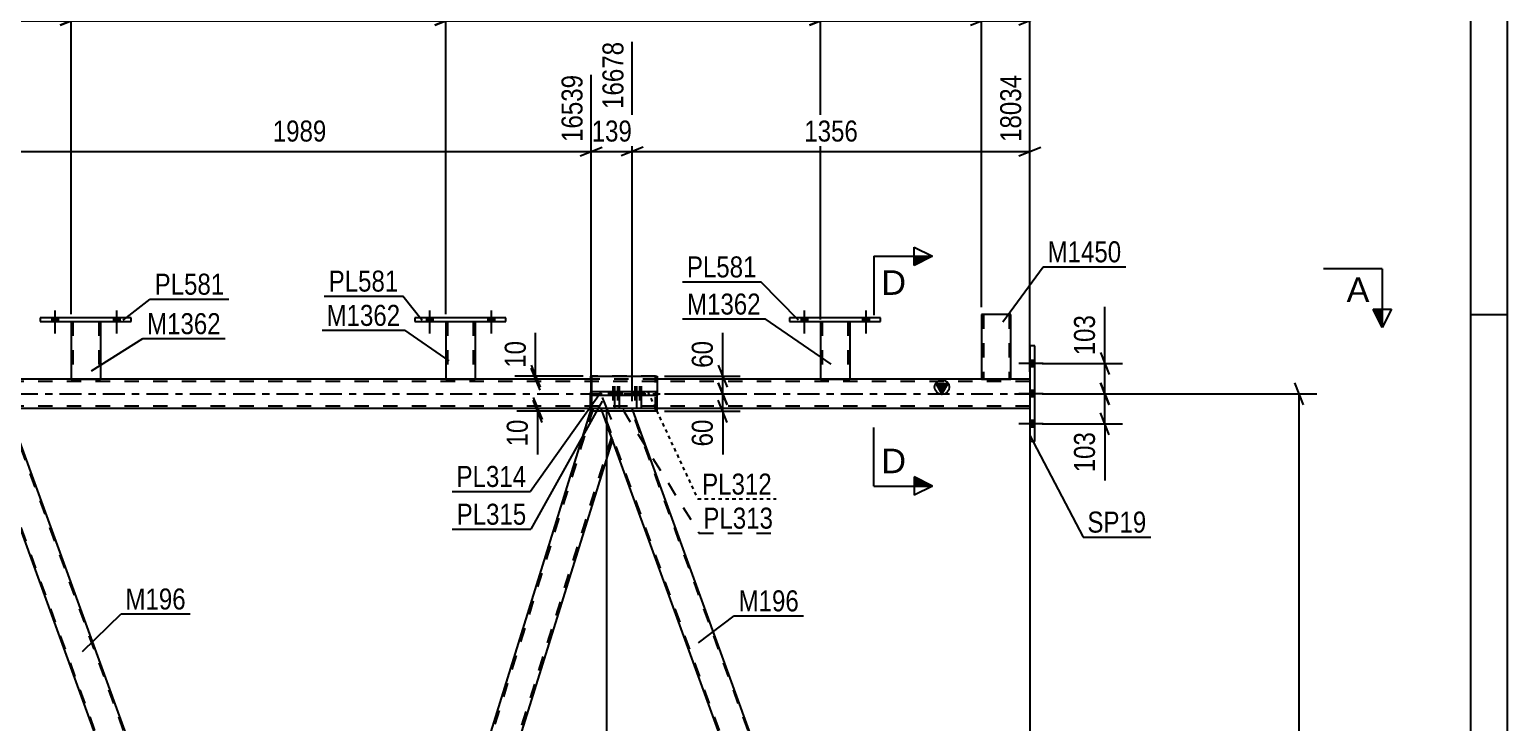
# Model space of a CAD drawing. Header units: millimetres. Extents: x 0 to 841, y 0 to 594.
# Drawn here: x 639.5 to 841, y 391.5 to 485.9 of the extents above; entities that cross this region are included whole.
import ezdxf

# ---------------------------------------------------------------- set-up
doc = ezdxf.new("R2010")
doc.units = ezdxf.units.MM
for name, pattern in [('DXK_LINE_DOT2', [3.9198, 1.9599, -1.9599]), ('DXK_LINE_DOT3', [5.9187, 2.979, -0.9799, 0.9799, -0.9799]), ('DXK_LINE_DOT4', [0.9408, 0.4704, -0.4704])]:
    doc.linetypes.add(name, pattern=pattern)
doc.styles.add('Arial', font='ARIAL.TTF', dxfattribs={"height": 0.2})
doc.styles.add('Arial Narrow', font='ARIALN.TTF', dxfattribs={"height": 0.2})

# ---------------------------------------------------------------- blocks, each defined once
blk = doc.blocks.new('Unknown-318887657-1133 - 14856')
at = {"color": 5, "linetype": 'Continuous'}
for p, q in [((841, 0), (841, 594)), ((836, 5), (836, 589)), ((841, 447), (836, 447))]:
    blk.add_line(p, q, dxfattribs=at)
blk = doc.blocks.new('Bolt-318887657-3380 - 3259')
at = {"linetype": 'Continuous'}
for points in [[(775.9, 440.79), (775.9, 439.91), (776.54, 439.91), (776.54, 440.79)], [(775.9, 440.79), (775.9, 439.91), (776.54, 439.91), (776.54, 440.79)], [(775.9, 440.79), (775.9, 439.91), (776.54, 439.91), (776.54, 440.79)], [(775.9, 436.69), (775.9, 435.81), (776.54, 435.81), (776.54, 436.69)], [(775.9, 436.69), (775.9, 435.81), (776.54, 435.81), (776.54, 436.69)], [(775.9, 432.59), (775.9, 431.71), (776.54, 431.71), (776.54, 432.59)], [(775.9, 432.59), (775.9, 431.71), (776.54, 431.71), (776.54, 432.59)], [(775.9, 432.59), (775.9, 431.71), (776.54, 431.71), (776.54, 432.59)]]:
    blk.add_hatch(color=1, dxfattribs=at).paths.add_polyline_path(points)
at = {"color": 1, "linetype": 'Continuous'}
for p, q in [((777.7, 440.35), (774.38, 440.35)), ((777.7, 440.35), (774.38, 440.35)), ((777.7, 440.35), (774.38, 440.35)), ((776.54, 440.79), (775.9, 440.79)), ((776.54, 440.79), (775.9, 440.79)), ((776.54, 440.79), (775.9, 440.79)), ((776.54, 439.91), (775.9, 439.91)), ((776.54, 439.91), (775.9, 439.91)), ((776.54, 439.91), (775.9, 439.91)), ((777.7, 436.25), (774.38, 436.25)), ((777.7, 436.25), (774.38, 436.25)), ((776.54, 436.69), (775.9, 436.69)), ((776.54, 436.69), (775.9, 436.69)), ((776.54, 435.81), (775.9, 435.81)), ((776.54, 435.81), (775.9, 435.81)), ((777.7, 432.15), (774.38, 432.15)), ((777.7, 432.15), (774.38, 432.15)), ((777.7, 432.15), (774.38, 432.15)), ((776.54, 432.59), (775.9, 432.59)), ((776.54, 432.59), (775.9, 432.59)), ((776.54, 432.59), (775.9, 432.59)), ((776.54, 431.71), (775.9, 431.71)), ((776.54, 431.71), (775.9, 431.71)), ((776.54, 431.71), (775.9, 431.71))]:
    blk.add_line(p, q, dxfattribs=at)
blk = doc.blocks.new('Part-318887657-3315 - 3259')
at = {"color": 7, "linetype": 'DXK_LINE_DOT2'}
for p, q in [((747.32, 446.1), (751.32, 446.1)), ((747.32, 446.09), (747.32, 446.1)), ((747.32, 446.1), (747.32, 446.09)), ((747.56, 446.1), (747.56, 438.25)), ((751.08, 446.1), (751.08, 438.25)), ((751.32, 446.1), (751.32, 446.09)), ((751.32, 446.09), (751.32, 446.1)), ((751.06, 438.25), (751.02, 438.25)), ((751.02, 438.25), (751.06, 438.25)), ((751.08, 438.25), (751.06, 438.25)), ((751.06, 438.25), (751.08, 438.25))]:
    blk.add_line(p, q, dxfattribs=at)
at = {"color": 2, "linetype": 'Continuous'}
for p, q in [((747.32, 446.09), (747.32, 438.25)), ((751.32, 446.09), (751.32, 438.25)), ((747.32, 438.25), (751.32, 438.25))]:
    blk.add_line(p, q, dxfattribs=at)
blk = doc.blocks.new('Part-318887657-3325 - 3259')
at = {"color": 7, "linetype": 'DXK_LINE_DOT2'}
for p, q in [((696.24, 446.1), (700.24, 446.1)), ((696.24, 446.09), (696.24, 446.1)), ((696.24, 446.1), (696.24, 446.09)), ((696.48, 446.1), (696.48, 438.25)), ((700, 446.1), (700, 438.25)), ((700.24, 446.1), (700.24, 446.09)), ((700.24, 446.09), (700.24, 446.1)), ((699.94, 438.25), (699.98, 438.25)), ((699.94, 438.25), (699.98, 438.25)), ((699.98, 438.25), (700, 438.25)), ((699.98, 438.25), (700, 438.25))]:
    blk.add_line(p, q, dxfattribs=at)
at = {"color": 2, "linetype": 'Continuous'}
for p, q in [((696.24, 446.09), (696.24, 438.25)), ((700.24, 446.09), (700.24, 438.25)), ((696.24, 438.25), (700.24, 438.25))]:
    blk.add_line(p, q, dxfattribs=at)
blk = doc.blocks.new('Part-318887657-3352 - 3259')
at = {"color": 7, "linetype": 'DXK_LINE_DOT2'}
for p, q in [((716.34, 434.25), (679.53, 316.13)), ((717.41, 434.25), (716.15, 434.25)), ((717.56, 433.85), (717.41, 434.25)), ((718.82, 430.37), (682.25, 313.03)), ((718.94, 430.05), (718.96, 430)), ((718.96, 430), (718.94, 430.05)), ((679.81, 317.85), (679.39, 316.5)), ((680.65, 313.03), (679.39, 316.5)), ((684, 317.85), (682.5, 313.03)), ((682.5, 313.03), (680.65, 313.03))]:
    blk.add_line(p, q, dxfattribs=at)
at = {"color": 2, "linetype": 'Continuous'}
for p, q in [((716.09, 434.25), (679.81, 317.85)), ((716.13, 434.25), (716.09, 434.25)), ((716.15, 434.25), (716.13, 434.25)), ((718.94, 430.05), (717.56, 433.85)), ((718.96, 430), (684, 317.85))]:
    blk.add_line(p, q, dxfattribs=at)
blk = doc.blocks.new('Part-318887657-3362 - 3259')
at = {"color": 7, "linetype": 'DXK_LINE_DOT2'}
for p, q in [((721.67, 434.25), (717.41, 434.25)), ((718.94, 430.05), (717.41, 434.25)), ((761.7, 313.03), (717.58, 434.25)), ((765.62, 313.03), (721.5, 434.25)), ((721.81, 433.85), (721.67, 434.25)), ((765.79, 313.03), (761.53, 313.03))]:
    blk.add_line(p, q, dxfattribs=at)
at = {"color": 2, "linetype": 'Continuous'}
for p, q in [((765.79, 313.03), (721.81, 433.85)), ((761.53, 313.03), (718.94, 430.05))]:
    blk.add_line(p, q, dxfattribs=at)
blk = doc.blocks.new('Part-318887657-3748 - 3259')
at = {"color": 7, "linetype": 'DXK_LINE_DOT2'}
for p, q in [((724.83, 436.49), (715.99, 436.49)), ((715.99, 436.49), (715.99, 436.01)), ((724.83, 436.01), (715.99, 436.01)), ((718.44, 436.49), (718.44, 436.01)), ((724.83, 436.49), (724.83, 436.01))]:
    blk.add_line(p, q, dxfattribs=at)
blk = doc.blocks.new('Part-318887657-3335 - 3259')
at = {"color": 7, "linetype": 'DXK_LINE_DOT2'}
for p, q in [((645.16, 446.1), (649.16, 446.1)), ((645.16, 446.09), (645.16, 446.1)), ((645.16, 446.1), (645.16, 446.09)), ((645.4, 446.1), (645.4, 438.25)), ((648.92, 446.1), (648.92, 438.25)), ((649.16, 446.1), (649.16, 446.09)), ((649.16, 446.09), (649.16, 446.1)), ((648.86, 438.25), (648.9, 438.25)), ((648.86, 438.25), (648.9, 438.25)), ((648.9, 438.25), (648.92, 438.25)), ((648.9, 438.25), (648.92, 438.25))]:
    blk.add_line(p, q, dxfattribs=at)
at = {"color": 2, "linetype": 'Continuous'}
for p, q in [((645.16, 446.09), (645.16, 438.25)), ((649.16, 446.09), (649.16, 438.25)), ((645.16, 438.25), (649.16, 438.25))]:
    blk.add_line(p, q, dxfattribs=at)
blk = doc.blocks.new('Part-318887657-3320 - 3259')
at = {"color": 2, "linetype": 'Continuous'}
for p, q in [((692.04, 446.57), (692.04, 446.09)), ((704.44, 446.57), (692.04, 446.57)), ((692.04, 446.09), (704.44, 446.09)), ((704.44, 446.09), (704.44, 446.57))]:
    blk.add_line(p, q, dxfattribs=at)
blk = doc.blocks.new('Part-318887657-3330 - 3259')
at = {"color": 2, "linetype": 'Continuous'}
for p, q in [((640.96, 446.57), (640.96, 446.09)), ((653.36, 446.57), (640.96, 446.57)), ((640.96, 446.09), (653.36, 446.09)), ((653.36, 446.09), (653.36, 446.57))]:
    blk.add_line(p, q, dxfattribs=at)
blk = doc.blocks.new('Bolt-318887657-3342 - 3259')
at = {"linetype": 'Continuous'}
for points in [[(642.52, 446.09), (643.4, 446.09), (643.4, 446.57), (642.52, 446.57)], [(650.92, 446.09), (651.8, 446.09), (651.8, 446.57), (650.92, 446.57)]]:
    blk.add_hatch(color=1, dxfattribs=at).paths.add_polyline_path(points)
at = {"color": 1, "linetype": 'Continuous'}
for p, q in [((642.96, 447.57), (642.96, 444.45)), ((651.36, 447.57), (651.36, 444.45)), ((642.52, 446.57), (642.52, 446.09)), ((643.4, 446.57), (643.4, 446.09)), ((650.92, 446.57), (650.92, 446.09)), ((651.8, 446.57), (651.8, 446.09))]:
    blk.add_line(p, q, dxfattribs=at)
blk = doc.blocks.new('Bolt-318887657-3345 - 3259')
at = {"linetype": 'Continuous'}
for points in [[(744.68, 446.09), (745.56, 446.09), (745.56, 446.57), (744.68, 446.57)], [(753.08, 446.09), (753.96, 446.09), (753.96, 446.57), (753.08, 446.57)]]:
    blk.add_hatch(color=1, dxfattribs=at).paths.add_polyline_path(points)
at = {"color": 1, "linetype": 'Continuous'}
for p, q in [((745.12, 447.57), (745.12, 444.45)), ((753.52, 447.57), (753.52, 444.45)), ((744.68, 446.57), (744.68, 446.09)), ((745.56, 446.57), (745.56, 446.09)), ((753.08, 446.57), (753.08, 446.09)), ((753.96, 446.57), (753.96, 446.09))]:
    blk.add_line(p, q, dxfattribs=at)
blk = doc.blocks.new('Bolt-318887657-3346 - 3259')
at = {"linetype": 'Continuous'}
for points in [[(744.68, 446.09), (745.56, 446.09), (745.56, 446.57), (744.68, 446.57)], [(753.08, 446.09), (753.96, 446.09), (753.96, 446.57), (753.08, 446.57)]]:
    blk.add_hatch(color=1, dxfattribs=at).paths.add_polyline_path(points)
at = {"color": 1, "linetype": 'Continuous'}
for p, q in [((745.12, 447.57), (745.12, 444.45)), ((753.52, 447.57), (753.52, 444.45)), ((744.68, 446.57), (744.68, 446.09)), ((745.56, 446.57), (745.56, 446.09)), ((753.08, 446.57), (753.08, 446.09)), ((753.96, 446.57), (753.96, 446.09))]:
    blk.add_line(p, q, dxfattribs=at)
blk = doc.blocks.new('Part-318887657-3412 - 3259')
at = {"color": 2, "linetype": 'Continuous'}
for p, q in [((715.99, 438.65), (715.99, 438.25)), ((716.15, 438.65), (715.99, 438.65)), ((715.99, 433.92), (715.99, 434.25))]:
    blk.add_line(p, q, dxfattribs=at)
at = {"color": 7, "linetype": 'DXK_LINE_DOT2'}
for p, q in [((715.99, 434.25), (715.99, 438.25)), ((724.83, 438.65), (716.15, 438.65)), ((724.83, 433.85), (724.83, 438.65)), ((715.99, 433.85), (715.99, 433.92)), ((724.83, 433.85), (715.99, 433.85))]:
    blk.add_line(p, q, dxfattribs=at)
blk = doc.blocks.new('Part-318887657-3427 - 3259')
at = {"color": 2, "linetype": 'Continuous'}
for p, q in [((773.3, 447.05), (769.3, 447.05)), ((769.3, 447.05), (769.3, 438.25)), ((773.3, 438.25), (773.3, 447.05)), ((769.3, 438.25), (773.3, 438.25))]:
    blk.add_line(p, q, dxfattribs=at)
at = {"color": 7, "linetype": 'DXK_LINE_DOT2'}
for p, q in [((769.54, 447.05), (769.54, 438.25)), ((772.98, 447.05), (773, 447.05)), ((773, 447.05), (773.04, 447.05)), ((773.04, 447.05), (773.06, 447.05)), ((773.06, 447.05), (773.06, 438.25)), ((773.04, 438.25), (773, 438.25)), ((773.04, 438.25), (773, 438.25)), ((773.06, 438.25), (773.04, 438.25)), ((773.04, 438.25), (773.06, 438.25))]:
    blk.add_line(p, q, dxfattribs=at)
blk = doc.blocks.new('Bolt-318887657-3471 - 3259')
at = {"linetype": 'Continuous'}
for points in [[(693.6, 446.09), (694.48, 446.09), (694.48, 446.57), (693.6, 446.57)], [(702, 446.09), (702.88, 446.09), (702.88, 446.57), (702, 446.57)]]:
    blk.add_hatch(color=1, dxfattribs=at).paths.add_polyline_path(points)
at = {"color": 1, "linetype": 'Continuous'}
for p, q in [((694.04, 447.57), (694.04, 444.45)), ((702.44, 447.57), (702.44, 444.45)), ((693.6, 446.57), (693.6, 446.09)), ((694.48, 446.57), (694.48, 446.09)), ((702, 446.57), (702, 446.09)), ((702.88, 446.57), (702.88, 446.09))]:
    blk.add_line(p, q, dxfattribs=at)
blk = doc.blocks.new('Bolt-318887657-3472 - 3259')
at = {"linetype": 'Continuous'}
for points in [[(693.6, 446.09), (694.48, 446.09), (694.48, 446.57), (693.6, 446.57)], [(702, 446.09), (702.88, 446.09), (702.88, 446.57), (702, 446.57)]]:
    blk.add_hatch(color=1, dxfattribs=at).paths.add_polyline_path(points)
at = {"color": 1, "linetype": 'Continuous'}
for p, q in [((694.04, 447.57), (694.04, 444.45)), ((702.44, 447.57), (702.44, 444.45)), ((693.6, 446.57), (693.6, 446.09)), ((694.48, 446.57), (694.48, 446.09)), ((702, 446.57), (702, 446.09)), ((702.88, 446.57), (702.88, 446.09))]:
    blk.add_line(p, q, dxfattribs=at)
blk = doc.blocks.new('Bolt-318887657-3473 - 3259')
at = {"linetype": 'Continuous'}
for points in [[(642.52, 446.09), (643.4, 446.09), (643.4, 446.57), (642.52, 446.57)], [(650.92, 446.09), (651.8, 446.09), (651.8, 446.57), (650.92, 446.57)]]:
    blk.add_hatch(color=1, dxfattribs=at).paths.add_polyline_path(points)
at = {"color": 1, "linetype": 'Continuous'}
for p, q in [((642.96, 447.57), (642.96, 444.45)), ((651.36, 447.57), (651.36, 444.45)), ((642.52, 446.57), (642.52, 446.09)), ((643.4, 446.57), (643.4, 446.09)), ((650.92, 446.57), (650.92, 446.09)), ((651.8, 446.57), (651.8, 446.09))]:
    blk.add_line(p, q, dxfattribs=at)
blk = doc.blocks.new('Bolt-318887657-3749 - 3259')
at = {"color": 1, "linetype": 'DXK_LINE_DOT2'}
for p, q in [((719.04, 437.29), (719.04, 434.29)), ((719.65, 437.29), (719.65, 434.29)), ((722.04, 437.29), (722.04, 434.29)), ((722.66, 437.29), (722.66, 434.29)), ((718.68, 436.49), (718.68, 436.01)), ((719.29, 436.49), (719.29, 436.01)), ((719.4, 436.49), (719.4, 436.01)), ((720.01, 436.49), (720.01, 436.01)), ((721.68, 436.49), (721.68, 436.01)), ((722.3, 436.49), (722.3, 436.01)), ((722.4, 436.49), (722.4, 436.01)), ((723.02, 436.49), (723.02, 436.01))]:
    blk.add_line(p, q, dxfattribs=at)
blk = doc.blocks.new('Part-318887657-3667 - 3259')
at = {"linetype": 'Continuous'}
blk.add_hatch(color=2, dxfattribs=at).paths.add_polyline_path([(763.9, 436.25), (763.1, 437.65), (764.7, 437.65)])
at = {"color": 7, "linetype": 'DXK_LINE_DOT2'}
for p, q in [((775.9, 437.93), (69.47, 437.93)), ((725.07, 438.25), (716.15, 438.25)), ((775.9, 438.25), (775.9, 434.25)), ((775.9, 434.57), (69.47, 434.57)), ((725.07, 434.25), (716.09, 434.25))]:
    blk.add_line(p, q, dxfattribs=at)
at = {"color": 2, "linetype": 'Continuous'}
for p, q in [((716.15, 438.25), (547, 438.25)), ((775.9, 438.25), (725.07, 438.25)), ((763.9, 436.25), (763.1, 437.65)), ((763.1, 437.65), (764.7, 437.65)), ((764.7, 437.65), (763.9, 436.25)), ((716.09, 434.25), (636.53, 434.25)), ((775.9, 434.25), (725.07, 434.25))]:
    blk.add_line(p, q, dxfattribs=at)
at = {"color": 7, "linetype": 'DXK_LINE_DOT3'}
blk.add_line((69.47, 436.25), (775.9, 436.25), dxfattribs=at)
at = {"color": 2, "linetype": 'Continuous'}
blk.add_circle((763.9, 437.15), 1, dxfattribs=at)
blk = doc.blocks.new('Part-318887657-3597 - 3259')
at = {"color": 2, "linetype": 'Continuous'}
for p, q in [((636.53, 434.25), (632.28, 434.25)), ((678.9, 317.85), (636.53, 434.25)), ((674.64, 317.85), (633.81, 430.05))]:
    blk.add_line(p, q, dxfattribs=at)
at = {"color": 7, "linetype": 'DXK_LINE_DOT2'}
for p, q in [((632.28, 434.25), (633.81, 430.05)), ((676.57, 313.03), (632.45, 434.25)), ((680.48, 313.03), (636.36, 434.25)), ((676.4, 313.03), (674.64, 317.85)), ((680.65, 313.03), (678.9, 317.85)), ((680.65, 313.03), (676.4, 313.03))]:
    blk.add_line(p, q, dxfattribs=at)
blk = doc.blocks.new('Part-318887657-3624 - 3259')
at = {"color": 2, "linetype": 'Continuous'}
for p, q in [((776.54, 442.75), (775.9, 442.75)), ((775.9, 442.75), (775.9, 429.75)), ((776.54, 429.75), (776.54, 442.75)), ((776.54, 429.75), (775.9, 429.75))]:
    blk.add_line(p, q, dxfattribs=at)
blk = doc.blocks.new('Part-318887657-3764 - 3259')
at = {"color": 2, "linetype": 'Continuous'}
for p, q in [((716.15, 436.01), (716.15, 436.49)), ((725.07, 436.49), (716.15, 436.49)), ((725.07, 436.01), (716.15, 436.01)), ((718.71, 436.01), (718.71, 436.49)), ((725.07, 436.01), (725.07, 436.49))]:
    blk.add_line(p, q, dxfattribs=at)
blk = doc.blocks.new('Part-318887657-3779 - 3259')
at = {"color": 2, "linetype": 'Continuous'}
for p, q in [((716.15, 438.65), (725.07, 438.65)), ((716.15, 433.85), (716.15, 438.65)), ((725.07, 438.65), (725.07, 436.49)), ((725.07, 433.85), (725.07, 436.01)), ((725.07, 433.85), (716.15, 433.85))]:
    blk.add_line(p, q, dxfattribs=at)
at = {"color": 7, "linetype": 'DXK_LINE_DOT2'}
blk.add_line((725.07, 436.49), (725.07, 436.01), dxfattribs=at)
blk = doc.blocks.new('Bolt-318887657-3780 - 3259')
at = {"linetype": 'Continuous'}
for points in [[(719.63, 436.49), (718.91, 436.49), (718.91, 436.01), (719.63, 436.01)], [(720.26, 436.49), (719.54, 436.49), (719.54, 436.01), (720.26, 436.01)], [(722.62, 436.49), (721.9, 436.49), (721.9, 436.01), (722.62, 436.01)], [(723.25, 436.49), (722.53, 436.49), (722.53, 436.01), (723.25, 436.01)]]:
    blk.add_hatch(color=1, dxfattribs=at).paths.add_polyline_path(points)
at = {"color": 1, "linetype": 'Continuous'}
for p, q in [((719.27, 437.29), (719.27, 434.29)), ((719.9, 437.29), (719.9, 434.29)), ((722.26, 437.29), (722.26, 434.29)), ((722.89, 437.29), (722.89, 434.29)), ((718.91, 436.49), (718.91, 436.01)), ((719.54, 436.49), (719.54, 436.01)), ((719.63, 436.49), (719.63, 436.01)), ((720.26, 436.49), (720.26, 436.01)), ((721.9, 436.49), (721.9, 436.01)), ((722.53, 436.49), (722.53, 436.01)), ((722.62, 436.49), (722.62, 436.01)), ((723.25, 436.49), (723.25, 436.01))]:
    blk.add_line(p, q, dxfattribs=at)
blk = doc.blocks.new('Part-318887657-3785 - 3259')
at = {"color": 2, "linetype": 'Continuous'}
for p, q in [((743.12, 446.57), (743.12, 446.09)), ((755.52, 446.57), (743.12, 446.57)), ((743.12, 446.09), (755.52, 446.09)), ((755.52, 446.09), (755.52, 446.57))]:
    blk.add_line(p, q, dxfattribs=at)
blk = doc.blocks.new('StraightDimension-318887657-3983 - 3259')
at = {"color": 7, "linetype": 'Continuous'}
for p, q in [((645.16, 447.1), (645.16, 497.48)), ((696.24, 447.1), (696.24, 497.48)), ((646.66, 487.64), (643.66, 486.44)), ((694.74, 486.44), (697.74, 487.64)), ((645.16, 487.04), (696.24, 487.04))]:
    blk.add_line(p, q, dxfattribs=at)
at = {"color": 0, "linetype": 'Continuous'}
blk.add_wipeout([(695.64, 498.08), (691.44, 498.08), (691.44, 487.74), (695.64, 487.74)], dxfattribs=at)
at = {"color": 0}
blk.add_wipeout([(674.95, 487.79), (674.95, 491.99), (666.44, 491.99), (666.44, 487.79)], dxfattribs=at)
at = {"color": 3, "linetype": 'Continuous', "style": 'Arial Narrow'}
blk.add_text('16042', height=2.863, rotation=90.0002, dxfattribs=at).set_placement((695.04, 488.34))
at = {"color": 3, "style": 'Arial Narrow'}
blk.add_text('1277', height=2.863, dxfattribs=at).set_placement((667.04, 488.39))
blk = doc.blocks.new('StraightDimension-318887657-3953 - 3259')
at = {"color": 7, "linetype": 'Continuous'}
for p, q in [((775.9, 439.25), (775.9, 501.98)), ((769.3, 448.05), (769.3, 497.48)), ((767.8, 486.44), (770.8, 487.64)), ((777.4, 487.64), (774.4, 486.44)), ((769.3, 487.04), (775.9, 487.04))]:
    blk.add_line(p, q, dxfattribs=at)
at = {"color": 0}
blk.add_wipeout([(775.94, 487.79), (775.94, 491.99), (769.26, 491.99), (769.26, 487.79)], dxfattribs=at)
at = {"color": 0, "linetype": 'Continuous'}
blk.add_wipeout([(775.3, 502.58), (771.1, 502.58), (771.1, 492.24), (775.3, 492.24)], dxfattribs=at)
at = {"color": 3, "linetype": 'Continuous', "style": 'Arial Narrow'}
blk.add_text('18034', height=2.863, rotation=90.0002, dxfattribs=at).set_placement((774.7, 492.84))
at = {"color": 3, "style": 'Arial Narrow'}
blk.add_text('165', height=2.863, dxfattribs=at).set_placement((769.86, 488.39))
blk = doc.blocks.new('StraightDimension-318887657-3814 - 3259')
at = {"color": 7, "linetype": 'Continuous'}
for p, q in [((708.17, 435.75), (709.37, 432.75)), ((709.37, 432.35), (708.17, 435.35)), ((715.15, 434.25), (705.92, 434.25)), ((715.15, 433.85), (705.92, 433.85)), ((708.77, 433.85), (708.77, 434.25))]:
    blk.add_line(p, q, dxfattribs=at)
at = {"color": 0}
blk.add_wipeout([(708.02, 433.33), (703.82, 433.33), (703.82, 428.47), (708.02, 428.47)], dxfattribs=at)
at = {"color": 7, "linetype": 'Continuous'}
blk.add_line((708.77, 433.85), (708.77, 427.95), dxfattribs=at)
blk.add_line((708.77, 433.85), (708.77, 427.95), dxfattribs=at)
at = {"color": 3, "style": 'Arial Narrow'}
blk.add_text('10', height=2.863, rotation=90.0002, dxfattribs=at).set_placement((707.42, 429.07))
blk = doc.blocks.new('StraightDimension-318887657-3839 - 3259')
at = {"color": 7, "linetype": 'Continuous'}
for p, q in [((733.4, 437.75), (734.6, 434.75)), ((726.07, 436.25), (736.4, 436.25)), ((734.6, 432.35), (733.4, 435.35)), ((734, 433.85), (734, 436.25)), ((726.07, 433.85), (736.4, 433.85))]:
    blk.add_line(p, q, dxfattribs=at)
at = {"color": 0}
blk.add_wipeout([(733.25, 433.33), (729.05, 433.33), (729.05, 428.47), (733.25, 428.47)], dxfattribs=at)
at = {"color": 7, "linetype": 'Continuous'}
blk.add_line((734, 433.85), (734, 427.95), dxfattribs=at)
blk.add_line((734, 433.85), (734, 427.95), dxfattribs=at)
at = {"color": 3, "style": 'Arial Narrow'}
blk.add_text('60', height=2.863, rotation=90.0002, dxfattribs=at).set_placement((732.65, 429.07))
blk = doc.blocks.new('StraightDimension-318887657-3848 - 3259')
at = {"color": 7, "linetype": 'Continuous'}
for p, q in [((733.4, 440.15), (734.6, 437.15)), ((726.07, 438.65), (736.4, 438.65)), ((734.6, 434.75), (733.4, 437.75)), ((734, 436.25), (734, 438.65)), ((726.07, 436.25), (736.4, 436.25))]:
    blk.add_line(p, q, dxfattribs=at)
at = {"color": 0}
blk.add_wipeout([(733.25, 444.03), (729.05, 444.03), (729.05, 439.18), (733.25, 439.18)], dxfattribs=at)
at = {"color": 7, "linetype": 'Continuous'}
blk.add_line((734, 438.65), (734, 444.56), dxfattribs=at)
blk.add_line((734, 438.65), (734, 444.56), dxfattribs=at)
at = {"color": 3, "style": 'Arial Narrow'}
blk.add_text('60', height=2.863, rotation=90.0002, dxfattribs=at).set_placement((732.65, 439.78))
blk = doc.blocks.new('StraightDimension-318887657-3858 - 3259')
at = {"color": 7, "linetype": 'Continuous'}
for p, q in [((707.9, 440.15), (709.1, 437.15)), ((709.1, 436.75), (707.9, 439.75)), ((714.99, 438.65), (705.65, 438.65)), ((714.99, 438.25), (705.65, 438.25)), ((708.5, 438.25), (708.5, 438.65))]:
    blk.add_line(p, q, dxfattribs=at)
at = {"color": 0}
blk.add_wipeout([(707.75, 444.03), (703.55, 444.03), (703.55, 439.18), (707.75, 439.18)], dxfattribs=at)
at = {"color": 7, "linetype": 'Continuous'}
blk.add_line((708.5, 438.65), (708.5, 444.56), dxfattribs=at)
blk.add_line((708.5, 438.65), (708.5, 444.56), dxfattribs=at)
at = {"color": 3, "style": 'Arial Narrow'}
blk.add_text('10', height=2.863, rotation=90.0002, dxfattribs=at).set_placement((707.15, 439.78))
blk = doc.blocks.new('StraightDimension-318887657-3881 - 3259')
at = {"color": 7, "linetype": 'Continuous'}
for p, q in [((785.51, 437.75), (786.71, 434.75)), ((777.54, 436.25), (788.51, 436.25)), ((786.11, 432.15), (786.11, 436.25)), ((786.71, 430.65), (785.51, 433.65)), ((777.54, 432.15), (788.51, 432.15))]:
    blk.add_line(p, q, dxfattribs=at)
at = {"color": 0}
blk.add_wipeout([(785.36, 431.63), (781.16, 431.63), (781.16, 424.94), (785.36, 424.94)], dxfattribs=at)
at = {"color": 7, "linetype": 'Continuous'}
blk.add_line((786.11, 432.15), (786.11, 424.42), dxfattribs=at)
blk.add_line((786.11, 432.15), (786.11, 424.42), dxfattribs=at)
at = {"color": 3, "style": 'Arial Narrow'}
blk.add_text('103', height=2.863, rotation=90.0002, dxfattribs=at).set_placement((784.76, 425.54))
blk = doc.blocks.new('StraightDimension-318887657-3889 - 3259')
at = {"color": 7, "linetype": 'Continuous'}
for p, q in [((785.51, 441.85), (786.71, 438.85)), ((777.54, 440.35), (788.51, 440.35)), ((786.11, 436.25), (786.11, 440.35)), ((786.71, 434.75), (785.51, 437.75)), ((777.54, 436.25), (788.51, 436.25))]:
    blk.add_line(p, q, dxfattribs=at)
at = {"color": 0}
blk.add_wipeout([(785.36, 447.56), (781.16, 447.56), (781.16, 440.88), (785.36, 440.88)], dxfattribs=at)
at = {"color": 7, "linetype": 'Continuous'}
blk.add_line((786.11, 440.35), (786.11, 448.09), dxfattribs=at)
blk.add_line((786.11, 440.35), (786.11, 448.09), dxfattribs=at)
at = {"color": 3, "style": 'Arial Narrow'}
blk.add_text('103', height=2.863, rotation=90.0002, dxfattribs=at).set_placement((784.76, 441.48))
blk = doc.blocks.new('StraightDimension-318887657-3942 - 3259')
at = {"color": 7, "linetype": 'Continuous'}
for p, q in [((718.82, 432.75), (717.62, 435.75)), ((731.68, 434.25), (715.37, 434.25)), ((718.22, 313.03), (718.22, 434.25)), ((717.62, 314.53), (718.82, 311.53)), ((736.37, 313.03), (715.37, 313.03))]:
    blk.add_line(p, q, dxfattribs=at)
at = {"color": 0}
blk.add_wipeout([(717.47, 377.9), (713.27, 377.9), (713.27, 369.39), (717.47, 369.39)], dxfattribs=at)
at = {"color": 3, "style": 'Arial Narrow'}
blk.add_text('3030', height=2.863, rotation=90.0002, dxfattribs=at).set_placement((716.87, 369.99))
blk = doc.blocks.new('StraightDimension-318887657-3963 - 3259')
at = {"color": 7, "linetype": 'Continuous'}
for p, q in [((747.32, 446.37), (747.32, 497.48)), ((769.3, 448.05), (769.3, 497.48)), ((748.82, 487.64), (745.82, 486.44)), ((767.8, 486.44), (770.8, 487.64)), ((747.32, 487.04), (769.3, 487.04))]:
    blk.add_line(p, q, dxfattribs=at)
at = {"color": 0, "linetype": 'Continuous'}
blk.add_wipeout([(768.69, 498.08), (764.49, 498.08), (764.49, 487.74), (768.69, 487.74)], dxfattribs=at)
at = {"color": 0}
blk.add_wipeout([(761.65, 487.79), (761.65, 491.99), (754.96, 491.99), (754.96, 487.79)], dxfattribs=at)
at = {"color": 3, "linetype": 'Continuous', "style": 'Arial Narrow'}
blk.add_text('17869', height=2.863, rotation=90.0002, dxfattribs=at).set_placement((768.1, 488.34))
at = {"color": 3, "style": 'Arial Narrow'}
blk.add_text('549', height=2.863, dxfattribs=at).set_placement((755.56, 488.39))
blk = doc.blocks.new('StraightDimension-318887657-3973 - 3259')
at = {"color": 7, "linetype": 'Continuous'}
for p, q in [((696.24, 447.1), (696.24, 497.48)), ((747.32, 446.37), (747.32, 497.48)), ((697.74, 487.64), (694.74, 486.44)), ((745.82, 486.44), (748.82, 487.64)), ((696.24, 487.04), (747.32, 487.04))]:
    blk.add_line(p, q, dxfattribs=at)
at = {"color": 0, "linetype": 'Continuous'}
blk.add_wipeout([(746.72, 498.08), (742.52, 498.08), (742.52, 487.74), (746.72, 487.74)], dxfattribs=at)
at = {"color": 0}
blk.add_wipeout([(726.03, 487.79), (726.03, 491.99), (717.52, 491.99), (717.52, 487.79)], dxfattribs=at)
at = {"color": 3, "linetype": 'Continuous', "style": 'Arial Narrow'}
blk.add_text('17319', height=2.863, rotation=90.0002, dxfattribs=at).set_placement((746.12, 488.34))
at = {"color": 3, "style": 'Arial Narrow'}
blk.add_text('1277', height=2.863, dxfattribs=at).set_placement((718.12, 488.39))
blk = doc.blocks.new('StraightDimension-318887657-3993 - 3259')
at = {"color": 7, "linetype": 'Continuous'}
for p, q in [((594.08, 447.1), (594.08, 497.48)), ((645.16, 447.1), (645.16, 497.48)), ((595.58, 487.64), (592.58, 486.44)), ((643.66, 486.44), (646.66, 487.64)), ((594.08, 487.04), (645.16, 487.04))]:
    blk.add_line(p, q, dxfattribs=at)
at = {"color": 0, "linetype": 'Continuous'}
blk.add_wipeout([(644.56, 498.08), (640.36, 498.08), (640.36, 487.74), (644.56, 487.74)], dxfattribs=at)
at = {"color": 0}
blk.add_wipeout([(623.87, 487.79), (623.87, 491.99), (615.36, 491.99), (615.36, 487.79)], dxfattribs=at)
at = {"color": 3, "linetype": 'Continuous', "style": 'Arial Narrow'}
blk.add_text('14765', height=2.863, rotation=90.0002, dxfattribs=at).set_placement((643.96, 488.34))
at = {"color": 3, "style": 'Arial Narrow'}
blk.add_text('1277', height=2.863, dxfattribs=at).set_placement((615.96, 488.39))
blk = doc.blocks.new('StraightDimension-318887657-4189 - 3259')
at = {"color": 7, "linetype": 'Continuous'}
for p, q in [((721.67, 435.25), (721.67, 484.19)), ((775.9, 439.25), (775.9, 479.69)), ((723.17, 469.85), (720.17, 468.65)), ((774.4, 468.65), (777.4, 469.85)), ((721.67, 469.25), (775.9, 469.25))]:
    blk.add_line(p, q, dxfattribs=at)
at = {"color": 0, "linetype": 'Continuous'}
blk.add_wipeout([(775.3, 480.29), (771.1, 480.29), (771.1, 469.95), (775.3, 469.95)], dxfattribs=at)
at = {"color": 0}
blk.add_wipeout([(753.04, 470), (753.04, 474.2), (744.53, 474.2), (744.53, 470)], dxfattribs=at)
at = {"color": 3, "linetype": 'Continuous', "style": 'Arial Narrow'}
blk.add_text('18034', height=2.863, rotation=90.0002, dxfattribs=at).set_placement((774.7, 470.55))
at = {"color": 3, "style": 'Arial Narrow'}
blk.add_text('1356', height=2.863, dxfattribs=at).set_placement((745.13, 470.6))
blk = doc.blocks.new('StraightDimension-318887657-4201 - 3259')
at = {"color": 7, "linetype": 'Continuous'}
for p, q in [((721.67, 435.25), (721.67, 484.19)), ((716.09, 435.25), (716.09, 479.69)), ((714.59, 468.65), (717.59, 469.85)), ((723.17, 469.85), (720.17, 468.65)), ((716.09, 469.25), (721.67, 469.25))]:
    blk.add_line(p, q, dxfattribs=at)
at = {"color": 0}
blk.add_wipeout([(722.22, 470), (722.22, 474.2), (715.54, 474.2), (715.54, 470)], dxfattribs=at)
at = {"color": 0, "linetype": 'Continuous'}
blk.add_wipeout([(721.07, 484.79), (716.87, 484.79), (716.87, 474.45), (721.07, 474.45)], dxfattribs=at)
at = {"color": 3, "linetype": 'Continuous', "style": 'Arial Narrow'}
blk.add_text('16678', height=2.863, rotation=90.0002, dxfattribs=at).set_placement((720.47, 475.05))
at = {"color": 3, "style": 'Arial Narrow'}
blk.add_text('139', height=2.863, dxfattribs=at).set_placement((716.14, 470.6))
blk = doc.blocks.new('StraightDimension-318887657-4220 - 3259')
at = {"color": 7, "linetype": 'Continuous'}
for p, q in [((636.53, 435.25), (636.53, 484.19)), ((716.09, 435.25), (716.09, 479.69)), ((638.03, 469.85), (635.03, 468.65)), ((714.59, 468.65), (717.59, 469.85)), ((636.53, 469.25), (716.09, 469.25))]:
    blk.add_line(p, q, dxfattribs=at)
at = {"color": 0, "linetype": 'Continuous'}
blk.add_wipeout([(715.49, 480.29), (711.29, 480.29), (711.29, 469.95), (715.49, 469.95)], dxfattribs=at)
at = {"color": 0}
blk.add_wipeout([(680.57, 470), (680.57, 474.2), (672.06, 474.2), (672.06, 470)], dxfattribs=at)
at = {"color": 3, "linetype": 'Continuous', "style": 'Arial Narrow'}
blk.add_text('16539', height=2.863, rotation=90.0002, dxfattribs=at).set_placement((714.89, 470.55))
at = {"color": 3, "style": 'Arial Narrow'}
blk.add_text('1989', height=2.863, dxfattribs=at).set_placement((672.66, 470.6))
blk = doc.blocks.new('StraightDimension-318887657-4462 - 3259')
at = {"color": 7, "linetype": 'Continuous'}
for p, q in [((775.9, 433.25), (775.9, 366.33)), ((797.52, 314.03), (797.52, 371.58)), ((777.4, 369.33), (774.4, 368.13)), ((796.02, 368.13), (799.02, 369.33)), ((775.9, 368.73), (797.52, 368.73))]:
    blk.add_line(p, q, dxfattribs=at)
at = {"color": 0}
blk.add_wipeout([(790.97, 369.48), (790.97, 373.68), (782.46, 373.68), (782.46, 369.48)], dxfattribs=at)
at = {"color": 3, "style": 'Arial Narrow'}
blk.add_text('1431', height=2.863, dxfattribs=at).set_placement((783.06, 370.08))
blk = doc.blocks.new('StraightDimension-318887657-4782 - 3259')
at = {"color": 7, "linetype": 'Continuous'}
for p, q in [((813.2, 434.75), (812, 437.75)), ((777.54, 436.25), (815, 436.25)), ((812.6, 310.39), (812.6, 436.25)), ((799.16, 310.39), (815, 310.39)), ((812, 311.89), (813.2, 308.89))]:
    blk.add_line(p, q, dxfattribs=at)
at = {"color": 0}
blk.add_wipeout([(811.85, 377.58), (807.65, 377.58), (807.65, 369.07), (811.85, 369.07)], dxfattribs=at)
at = {"color": 3, "style": 'Arial Narrow'}
blk.add_text('3146', height=2.863, rotation=90.0002, dxfattribs=at).set_placement((811.25, 369.67))
blk = doc.blocks.new('Mark-318887657-3326 - 3259')
at = {"color": 0}
blk.add_wipeout([(666.05, 449.74), (666.05, 452.74), (656.55, 452.74), (656.55, 449.74)], dxfattribs=at)
blk.add_wipeout([(666.05, 449.74), (666.05, 452.74), (656.55, 452.74), (656.55, 449.74)], dxfattribs=at)
at = {"color": 30, "linetype": 'Continuous'}
for p, q in [((652.24, 446.26), (655.95, 449.14)), ((655.95, 449.14), (666.65, 449.14))]:
    blk.add_line(p, q, dxfattribs=at)
at = {"color": 3, "style": 'Arial Narrow'}
blk.add_text('PL581', height=2.863, dxfattribs=at).set_placement((656.55, 449.74))
blk = doc.blocks.new('Mark-318887657-3408 - 3259')
at = {"color": 0}
blk.add_wipeout([(740.87, 417.87), (740.87, 420.87), (731.37, 420.87), (731.37, 417.87)], dxfattribs=at)
blk.add_wipeout([(740.87, 417.87), (740.87, 420.87), (731.37, 420.87), (731.37, 417.87)], dxfattribs=at)
at = {"color": 30, "linetype": 'DXK_LINE_DOT2'}
for p, q in [((720.38, 434.11), (730.77, 417.27)), ((730.77, 417.27), (741.47, 417.27))]:
    blk.add_line(p, q, dxfattribs=at)
at = {"color": 3, "style": 'Arial Narrow'}
blk.add_text('PL313', height=2.863, dxfattribs=at).set_placement((731.37, 417.87))
blk = doc.blocks.new('Mark-318887657-3358 - 3259')
at = {"color": 0}
blk.add_wipeout([(744.4, 406.6), (744.4, 409.6), (736.17, 409.6), (736.17, 406.6)], dxfattribs=at)
blk.add_wipeout([(744.4, 406.6), (744.4, 409.6), (736.17, 409.6), (736.17, 406.6)], dxfattribs=at)
at = {"color": 30, "linetype": 'Continuous'}
for p, q in [((730.71, 402.31), (735.57, 406)), ((735.57, 406), (745, 406))]:
    blk.add_line(p, q, dxfattribs=at)
at = {"color": 3, "style": 'Arial Narrow'}
blk.add_text('M196', height=2.863, dxfattribs=at).set_placement((736.17, 406.6))
blk = doc.blocks.new('Mark-318887657-3744 - 3259')
at = {"color": 0}
blk.add_wipeout([(740.71, 422.51), (740.71, 425.51), (731.2, 425.51), (731.2, 422.51)], dxfattribs=at)
blk.add_wipeout([(740.71, 422.51), (740.71, 425.51), (731.2, 425.51), (731.2, 422.51)], dxfattribs=at)
at = {"color": 30, "linetype": 'DXK_LINE_DOT4'}
for p, q in [((723.8, 436.49), (730.6, 421.91)), ((730.6, 421.91), (741.31, 421.91))]:
    blk.add_line(p, q, dxfattribs=at)
at = {"color": 3, "style": 'Arial Narrow'}
blk.add_text('PL312', height=2.863, dxfattribs=at).set_placement((731.2, 422.51))
blk = doc.blocks.new('Mark-318887657-3311 - 3259')
at = {"color": 0}
blk.add_wipeout([(739.19, 447.03), (739.19, 450.03), (729.14, 450.03), (729.14, 447.03)], dxfattribs=at)
blk.add_wipeout([(739.19, 447.03), (739.19, 450.03), (729.14, 450.03), (729.14, 447.03)], dxfattribs=at)
at = {"color": 30, "linetype": 'Continuous'}
for p in [(728.54, 446.43), (748.79, 440.28)]:
    blk.add_line(p, (739.79, 446.43), dxfattribs=at)
at = {"color": 3, "style": 'Arial Narrow'}
blk.add_text('M1362', height=2.863, dxfattribs=at).set_placement((729.14, 447.03))
blk = doc.blocks.new('Mark-318887657-3316 - 3259')
at = {"color": 0}
blk.add_wipeout([(689.78, 450.16), (689.78, 453.16), (680.28, 453.16), (680.28, 450.16)], dxfattribs=at)
blk.add_wipeout([(689.78, 450.16), (689.78, 453.16), (680.28, 453.16), (680.28, 450.16)], dxfattribs=at)
at = {"color": 30, "linetype": 'Continuous'}
for p in [(679.68, 449.56), (693.02, 446.23)]:
    blk.add_line(p, (690.38, 449.56), dxfattribs=at)
at = {"color": 3, "style": 'Arial Narrow'}
blk.add_text('PL581', height=2.863, dxfattribs=at).set_placement((680.28, 450.16))
blk = doc.blocks.new('Mark-318887657-3321 - 3259')
at = {"color": 0}
blk.add_wipeout([(690.05, 445.49), (690.05, 448.49), (679.99, 448.49), (679.99, 445.49)], dxfattribs=at)
blk.add_wipeout([(690.05, 445.49), (690.05, 448.49), (679.99, 448.49), (679.99, 445.49)], dxfattribs=at)
at = {"color": 30, "linetype": 'Continuous'}
for p in [(679.39, 444.89), (696.72, 440.71)]:
    blk.add_line(p, (690.65, 444.89), dxfattribs=at)
at = {"color": 3, "style": 'Arial Narrow'}
blk.add_text('M1362', height=2.863, dxfattribs=at).set_placement((679.99, 445.49))
blk = doc.blocks.new('Mark-318887657-3331 - 3259')
at = {"color": 0}
blk.add_wipeout([(665.57, 444.36), (665.57, 447.36), (655.52, 447.36), (655.52, 444.36)], dxfattribs=at)
blk.add_wipeout([(665.57, 444.36), (665.57, 447.36), (655.52, 447.36), (655.52, 444.36)], dxfattribs=at)
at = {"color": 30, "linetype": 'Continuous'}
for p, q in [((647.93, 439.36), (654.92, 443.76)), ((654.92, 443.76), (666.17, 443.76))]:
    blk.add_line(p, q, dxfattribs=at)
at = {"color": 3, "style": 'Arial Narrow'}
blk.add_text('M1362', height=2.863, dxfattribs=at).set_placement((655.52, 444.36))
blk = doc.blocks.new('Mark-318887657-3423 - 3259')
at = {"color": 0}
blk.add_wipeout([(788.35, 454.15), (788.35, 457.15), (778.3, 457.15), (778.3, 454.15)], dxfattribs=at)
blk.add_wipeout([(788.35, 454.15), (788.35, 457.15), (778.3, 457.15), (778.3, 454.15)], dxfattribs=at)
at = {"color": 30, "linetype": 'Continuous'}
for p, q in [((772.2, 446.04), (777.7, 453.55)), ((777.7, 453.55), (788.95, 453.55))]:
    blk.add_line(p, q, dxfattribs=at)
at = {"color": 3, "style": 'Arial Narrow'}
blk.add_text('M1450', height=2.863, dxfattribs=at).set_placement((778.3, 454.15))
blk = doc.blocks.new('Mark-318887657-3593 - 3259')
at = {"color": 0}
blk.add_wipeout([(660.79, 406.85), (660.79, 409.85), (652.57, 409.85), (652.57, 406.85)], dxfattribs=at)
blk.add_wipeout([(660.79, 406.85), (660.79, 409.85), (652.57, 409.85), (652.57, 406.85)], dxfattribs=at)
at = {"color": 30, "linetype": 'Continuous'}
for p, q in [((646.73, 401.15), (651.97, 406.25)), ((651.97, 406.25), (661.39, 406.25))]:
    blk.add_line(p, q, dxfattribs=at)
at = {"color": 3, "style": 'Arial Narrow'}
blk.add_text('M196', height=2.863, dxfattribs=at).set_placement((652.57, 406.85))
blk = doc.blocks.new('Mark-318887657-3620 - 3259')
at = {"color": 0}
blk.add_wipeout([(791.77, 417.33), (791.77, 420.33), (783.73, 420.33), (783.73, 417.33)], dxfattribs=at)
blk.add_wipeout([(791.77, 417.33), (791.77, 420.33), (783.73, 420.33), (783.73, 417.33)], dxfattribs=at)
at = {"color": 30, "linetype": 'Continuous'}
for p, q in [((775.9, 430.55), (783.13, 416.73)), ((783.13, 416.73), (792.37, 416.73))]:
    blk.add_line(p, q, dxfattribs=at)
at = {"color": 3, "style": 'Arial Narrow'}
blk.add_text('SP19', height=2.863, dxfattribs=at).set_placement((783.73, 417.33))
blk = doc.blocks.new('Mark-318887657-3760 - 3259')
at = {"color": 0}
blk.add_wipeout([(707.21, 423.55), (707.21, 426.55), (697.71, 426.55), (697.71, 423.55)], dxfattribs=at)
blk.add_wipeout([(707.21, 423.55), (707.21, 426.55), (697.71, 426.55), (697.71, 423.55)], dxfattribs=at)
at = {"color": 30, "linetype": 'Continuous'}
for p in [(717.4, 436.41), (697.11, 422.95)]:
    blk.add_line(p, (707.81, 422.95), dxfattribs=at)
at = {"color": 3, "style": 'Arial Narrow'}
blk.add_text('PL314', height=2.863, dxfattribs=at).set_placement((697.71, 423.55))
blk = doc.blocks.new('Mark-318887657-3775 - 3259')
at = {"color": 0}
blk.add_wipeout([(707.23, 418.4), (707.23, 421.4), (697.73, 421.4), (697.73, 418.4)], dxfattribs=at)
blk.add_wipeout([(707.23, 418.4), (707.23, 421.4), (697.73, 421.4), (697.73, 418.4)], dxfattribs=at)
at = {"color": 30, "linetype": 'Continuous'}
for p in [(717.57, 435.22), (697.13, 417.8)]:
    blk.add_line(p, (707.83, 417.8), dxfattribs=at)
at = {"color": 3, "style": 'Arial Narrow'}
blk.add_text('PL315', height=2.863, dxfattribs=at).set_placement((697.73, 418.4))
blk = doc.blocks.new('Mark-318887657-3781 - 3259')
at = {"color": 0}
blk.add_wipeout([(738.62, 452.09), (738.62, 455.09), (729.12, 455.09), (729.12, 452.09)], dxfattribs=at)
blk.add_wipeout([(738.62, 452.09), (738.62, 455.09), (729.12, 455.09), (729.12, 452.09)], dxfattribs=at)
at = {"color": 30, "linetype": 'Continuous'}
for p in [(728.52, 451.49), (744.32, 446.27)]:
    blk.add_line(p, (739.22, 451.49), dxfattribs=at)
at = {"color": 3, "style": 'Arial Narrow'}
blk.add_text('PL581', height=2.863, dxfattribs=at).set_placement((729.12, 452.09))
blk = doc.blocks.new('SectionMark-318887657-5003 - 3259')
at = {"linetype": 'Continuous'}
for points in [[(760.13, 453.72), (760.13, 454.97), (762.63, 454.97)], [(760.13, 423.67), (760.13, 424.92), (762.63, 423.67)]]:
    blk.add_hatch(color=6, dxfattribs=at).paths.add_polyline_path(points)
at = {"color": 6, "linetype": 'Continuous'}
for p, q in [((760.13, 453.72), (760.13, 456.22)), ((760.13, 456.22), (762.63, 454.97)), ((754.63, 454.97), (762.63, 454.97)), ((762.63, 454.97), (760.13, 453.72)), ((754.63, 423.67), (762.63, 423.67)), ((762.63, 423.67), (760.13, 424.92)), ((760.13, 424.92), (760.13, 422.42)), ((762.63, 423.67), (760.13, 422.42))]:
    blk.add_line(p, q, dxfattribs=at)
at = {"color": 0, "linetype": 'Continuous'}
for points in [[(759, 449.72), (759, 453.22), (755.63, 453.22), (755.63, 449.72)], [(759, 425.42), (759, 428.92), (755.63, 428.92), (755.63, 425.42)]]:
    blk.add_wipeout(points, dxfattribs=at)
at = {"color": 6, "linetype": 'Continuous'}
for p, q in [((754.63, 454.97), (754.63, 446.97)), ((754.63, 423.67), (754.63, 431.67))]:
    blk.add_line(p, q, dxfattribs=at)
at = {"color": 3, "linetype": 'Continuous', "style": 'Arial'}
for p in [(755.63, 449.72), (755.63, 425.42)]:
    blk.add_text('D', height=3.34, dxfattribs=at).set_placement(p)
blk = doc.blocks.new('SectionMark-318887657-5031 - 3259')
at = {"color": 6, "linetype": 'Continuous'}
for p in [(823.93, 453.25), (825.18, 447.75)]:
    blk.add_line(p, (823.93, 445.25), dxfattribs=at)
at = {"color": 0, "linetype": 'Continuous'}
blk.add_wipeout([(822.18, 448.75), (822.18, 452.25), (819.07, 452.25), (819.07, 448.75)], dxfattribs=at)
at = {"linetype": 'Continuous'}
blk.add_hatch(color=6, dxfattribs=at).paths.add_polyline_path([(822.68, 447.75), (823.93, 447.75), (823.93, 445.25)])
at = {"color": 6, "linetype": 'Continuous'}
for p, q in [((823.93, 453.25), (815.93, 453.25)), ((822.68, 447.75), (825.18, 447.75)), ((823.93, 445.25), (822.68, 447.75))]:
    blk.add_line(p, q, dxfattribs=at)
at = {"color": 3, "linetype": 'Continuous', "style": 'Arial'}
blk.add_text('A', height=3.34, dxfattribs=at).set_placement((819.07, 448.75))

msp = doc.modelspace()

# ---------------------------------------------------------------- block references
for name in ['Unknown-318887657-1133 - 14856', 'Bolt-318887657-3342 - 3259', 'Bolt-318887657-3473 - 3259', 'Bolt-318887657-3471 - 3259', 'Bolt-318887657-3472 - 3259', 'Bolt-318887657-3345 - 3259', 'Bolt-318887657-3346 - 3259', 'Part-318887657-3330 - 3259', 'Part-318887657-3335 - 3259', 'Part-318887657-3320 - 3259', 'Part-318887657-3325 - 3259', 'Part-318887657-3785 - 3259', 'Part-318887657-3315 - 3259', 'Part-318887657-3427 - 3259', 'Part-318887657-3624 - 3259', 'Bolt-318887657-3380 - 3259', 'Part-318887657-3667 - 3259', 'Part-318887657-3412 - 3259', 'Part-318887657-3779 - 3259', 'Bolt-318887657-3749 - 3259', 'Bolt-318887657-3780 - 3259', 'Part-318887657-3748 - 3259', 'Part-318887657-3764 - 3259', 'Part-318887657-3597 - 3259', 'Part-318887657-3352 - 3259', 'Part-318887657-3362 - 3259']:
    msp.add_blockref(name, (0, 0))

# ---------------------------------------------------------------- next in the draw order: block references
for name in ['StraightDimension-318887657-3953 - 3259', 'StraightDimension-318887657-3983 - 3259', 'StraightDimension-318887657-3839 - 3259', 'StraightDimension-318887657-3881 - 3259', 'StraightDimension-318887657-3814 - 3259', 'Mark-318887657-3593 - 3259']:
    msp.add_blockref(name, (0, 0))

# ---------------------------------------------------------------- next in the draw order: block references
for name in ['StraightDimension-318887657-3993 - 3259', 'StraightDimension-318887657-3963 - 3259', 'StraightDimension-318887657-3889 - 3259', 'StraightDimension-318887657-3858 - 3259', 'StraightDimension-318887657-3848 - 3259', 'StraightDimension-318887657-4462 - 3259']:
    msp.add_blockref(name, (0, 0))

# ---------------------------------------------------------------- next in the draw order: block references
for name in ['StraightDimension-318887657-3973 - 3259', 'StraightDimension-318887657-3942 - 3259']:
    msp.add_blockref(name, (0, 0))

# ---------------------------------------------------------------- next in the draw order: block references
for name in ['StraightDimension-318887657-4189 - 3259', 'Mark-318887657-3408 - 3259', 'Mark-318887657-3358 - 3259']:
    msp.add_blockref(name, (0, 0))

# ---------------------------------------------------------------- next in the draw order: block references
for name in ['StraightDimension-318887657-4201 - 3259', 'SectionMark-318887657-5003 - 3259', 'Mark-318887657-3423 - 3259', 'Mark-318887657-3311 - 3259', 'StraightDimension-318887657-4782 - 3259']:
    msp.add_blockref(name, (0, 0))

# ---------------------------------------------------------------- next in the draw order: block references
for name in ['StraightDimension-318887657-4220 - 3259', 'Mark-318887657-3781 - 3259', 'Mark-318887657-3744 - 3259', 'Mark-318887657-3620 - 3259']:
    msp.add_blockref(name, (0, 0))

# ---------------------------------------------------------------- next in the draw order: block references
for name in ['Mark-318887657-3326 - 3259', 'Mark-318887657-3316 - 3259', 'Mark-318887657-3760 - 3259']:
    msp.add_blockref(name, (0, 0))

# ---------------------------------------------------------------- next in the draw order: block references
for name in ['Mark-318887657-3331 - 3259', 'Mark-318887657-3321 - 3259', 'Mark-318887657-3775 - 3259']:
    msp.add_blockref(name, (0, 0))

# ---------------------------------------------------------------- next in the draw order: block references
msp.add_blockref('SectionMark-318887657-5031 - 3259', (0, 0))

doc.saveas('drawing.dxf')
